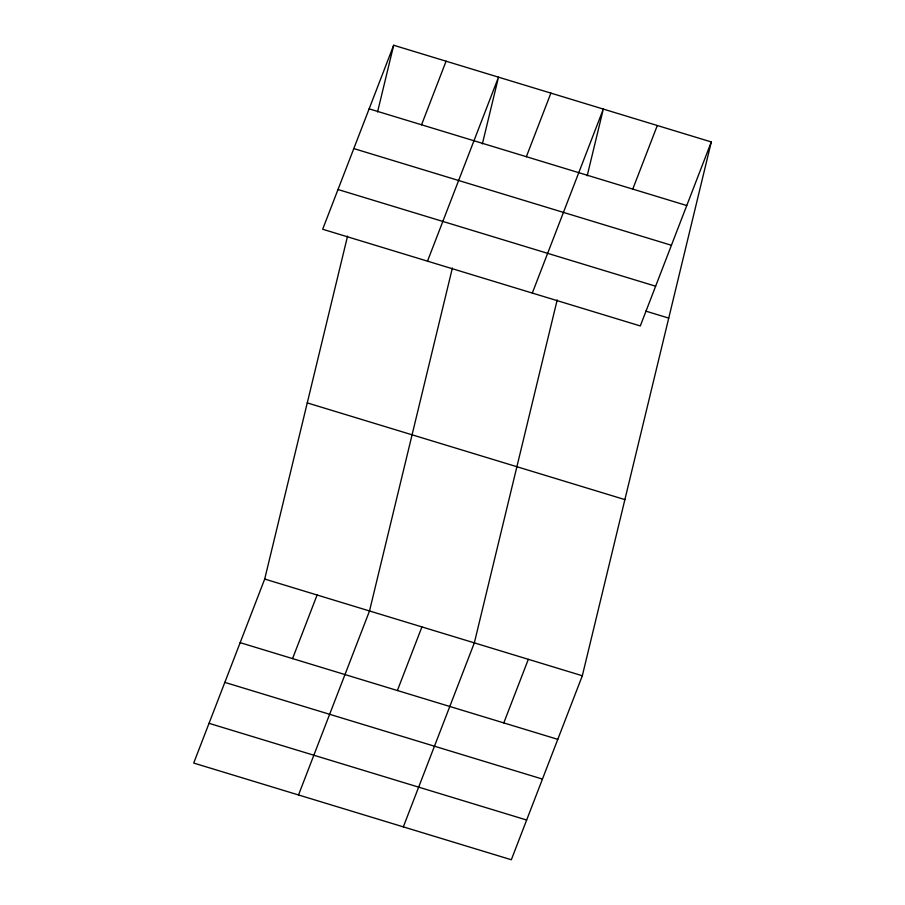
<?xml version="1.0" encoding="UTF-8"?>
<svg xmlns="http://www.w3.org/2000/svg" width="905" height="905" viewBox="0 0 905 905"><rect width="100%" height="100%" fill="white"/><g stroke="black" fill="none" stroke-linecap="round" stroke-linejoin="round"><path stroke-width="1.36" d="M711.296 141.949L640.299 325.947L322.678 229.248L393.675 45.25L711.296 141.949L582.322 675.752L511.325 859.75L193.704 763.051L264.701 579.053L347.565 236.081M377.555 111.971L393.675 45.25M452.387 267.993L369.512 610.966L298.514 794.963M482.376 143.884L498.497 77.163L427.499 261.16M557.197 299.906L474.333 642.878L403.325 826.876M587.187 175.796L603.307 109.075L532.31 293.062M421.549 124.8L446.086 61.201M292.564 658.602L317.101 595.015M526.359 156.712L550.896 93.113M397.385 690.515L421.922 626.916M632.765 189.1L657.302 125.512M503.791 722.903L528.328 659.315M369.138 108.838L686.759 205.537M353.81 148.578L671.431 245.278M338.006 189.518L655.639 286.206M645.785 311.116L668.738 318.108M307.259 402.895L624.88 499.594M264.701 579.053L582.322 675.752M240.153 642.652L557.785 739.351M224.825 682.381L542.446 779.081M209.032 723.321L526.653 820.021"/></g></svg>
